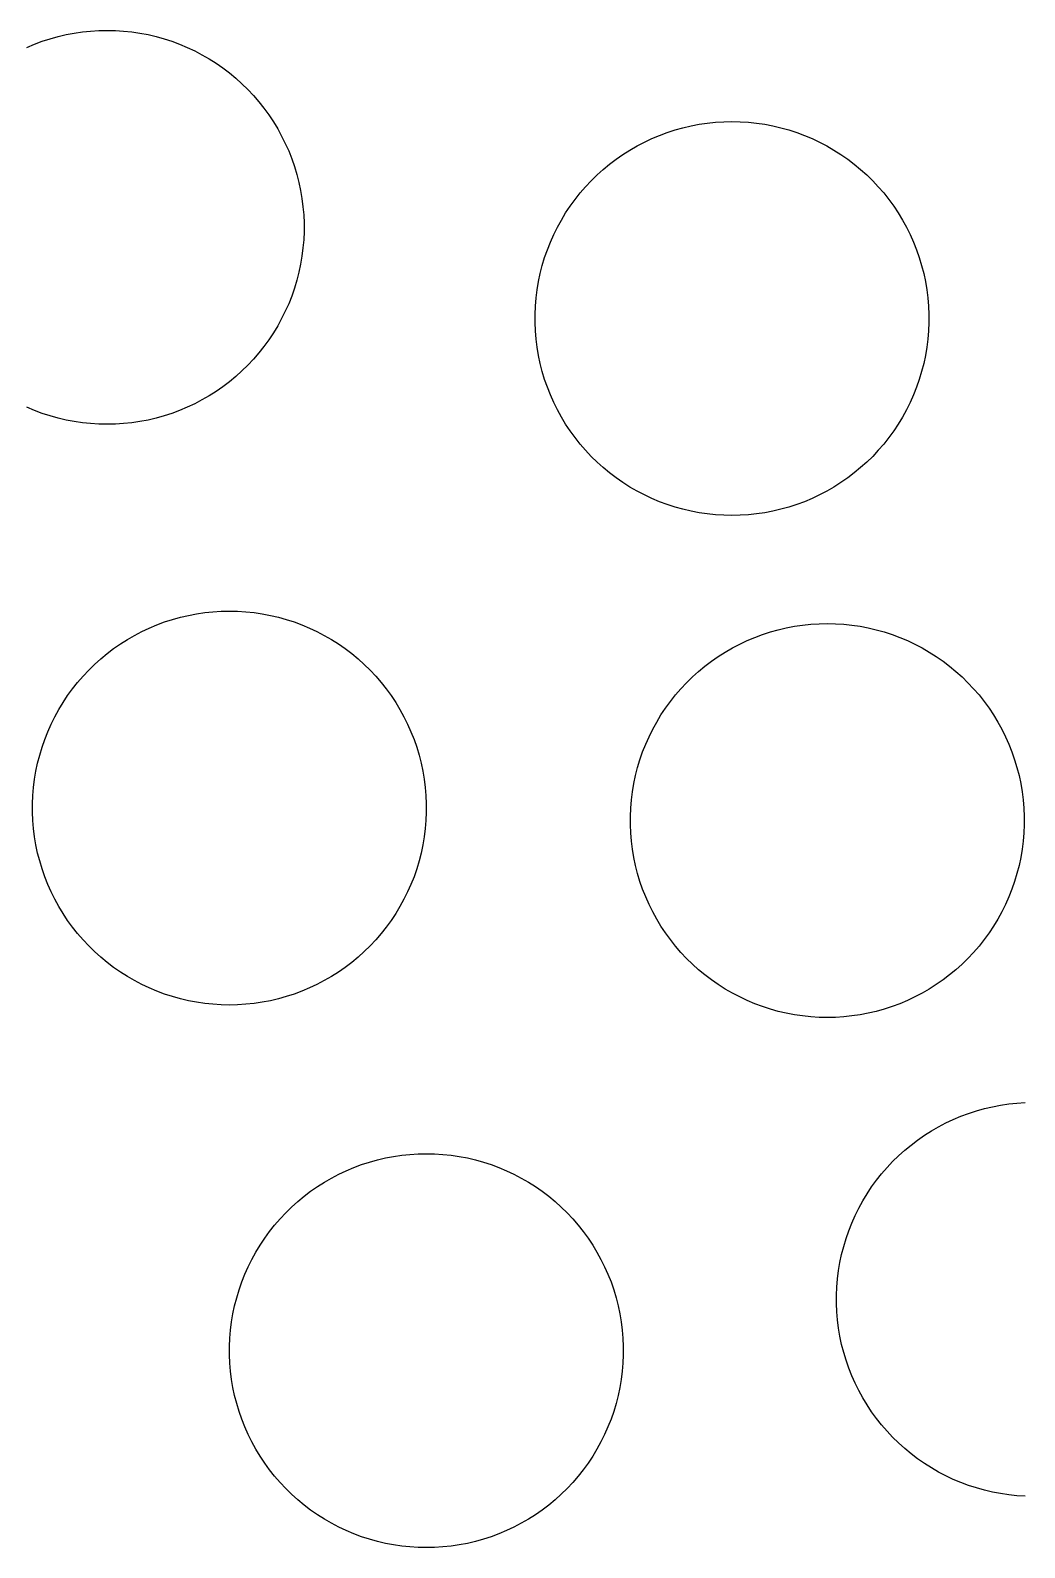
# Model space of a CAD drawing. Header units: metres. Extents: x -102 to 102, y -50 to 50.
# Drawn here: x 47.7 to 55.78, y -18.16 to -5.84 of the extents above; entities that cross this region are included whole.
import ezdxf

# ---------------------------------------------------------------- set-up
doc = ezdxf.new("R2010")
doc.units = ezdxf.units.M

msp = doc.modelspace()

# ---------------------------------------------------------------- linework, layer by layer
for p, q in [((47.7963, -5.92982), (47.8601, -5.90912)), ((47.8601, -5.90912), (47.9246, -5.8911)), ((47.9246, -5.8911), (47.9899, -5.87579)), ((47.9899, -5.87579), (48.0557, -5.86324)), ((48.0557, -5.86324), (48.122, -5.85344)), ((48.122, -5.85344), (48.1886, -5.84644)), ((48.1886, -5.84644), (48.2555, -5.84224)), ((48.2555, -5.84224), (48.3225, -5.84084)), ((48.3225, -5.84084), (48.3895, -5.84224)), ((48.3895, -5.84224), (48.4564, -5.84644)), ((48.4564, -5.84644), (48.5231, -5.85344)), ((48.5231, -5.85344), (48.5893, -5.86324)), ((48.5893, -5.86324), (48.6552, -5.87579)), ((48.6552, -5.87579), (48.7204, -5.8911)), ((48.7204, -5.8911), (48.785, -5.90912)), ((48.785, -5.90912), (48.8487, -5.92982)), ((47.6717, -5.97916), (47.7335, -5.95319)), ((47.7335, -5.95319), (47.7963, -5.92982)), ((48.8487, -5.92982), (48.9115, -5.95319)), ((48.9115, -5.95319), (48.9733, -5.97916)), ((48.9733, -5.97916), (49.0339, -6.00769)), ((49.0339, -6.00769), (49.0933, -6.03874)), ((49.0933, -6.03874), (49.1514, -6.07225)), ((49.1514, -6.07225), (49.2079, -6.10815)), ((49.2079, -6.10815), (49.263, -6.14641)), ((49.263, -6.14641), (49.3164, -6.18692)), ((49.3164, -6.18692), (49.368, -6.22964)), ((49.368, -6.22964), (49.4178, -6.27448)), ((49.4178, -6.27448), (49.4657, -6.32137)), ((49.4657, -6.32137), (49.5116, -6.37022)), ((49.5116, -6.37022), (49.5553, -6.42094)), ((49.5553, -6.42094), (49.597, -6.47346)), ((49.597, -6.47346), (49.6364, -6.52769)), ((49.6364, -6.52769), (49.6734, -6.58351)), ((49.6734, -6.58351), (49.7082, -6.64082)), ((49.7082, -6.64082), (49.7404, -6.69955)), ((52.8723, -6.67033), (52.936, -6.64961)), ((52.936, -6.64961), (53.0005, -6.63159)), ((53.0005, -6.63159), (53.0658, -6.6163)), ((53.0658, -6.6163), (53.1316, -6.60374)), ((53.1316, -6.60374), (53.1979, -6.59395)), ((53.1979, -6.59395), (53.2646, -6.58694)), ((53.2646, -6.58694), (53.3315, -6.58273)), ((53.3315, -6.58273), (53.3985, -6.58133)), ((53.3985, -6.58133), (53.4655, -6.58273)), ((53.4655, -6.58273), (53.5323, -6.58694)), ((53.5323, -6.58694), (53.599, -6.59395)), ((53.599, -6.59395), (53.6653, -6.60374)), ((53.6653, -6.60374), (53.7311, -6.6163)), ((53.7311, -6.6163), (53.7964, -6.63159)), ((53.7964, -6.63159), (53.8609, -6.64961)), ((53.8609, -6.64961), (53.9246, -6.67033)), ((49.7404, -6.69955), (49.7702, -6.75958)), ((49.7702, -6.75958), (49.7975, -6.8208)), ((52.6277, -6.77924), (52.687, -6.7482)), ((52.687, -6.7482), (52.7477, -6.71967)), ((52.7477, -6.71967), (52.8094, -6.6937)), ((52.8094, -6.6937), (52.8723, -6.67033)), ((53.9246, -6.67033), (53.9875, -6.6937)), ((53.9875, -6.6937), (54.0492, -6.71967)), ((54.0492, -6.71967), (54.1099, -6.7482)), ((54.1099, -6.7482), (54.1693, -6.77924)), ((49.7975, -6.8208), (49.8222, -6.88312)), ((49.8222, -6.88312), (49.8442, -6.9464)), ((52.4046, -6.92743), (52.458, -6.8869)), ((52.458, -6.8869), (52.513, -6.84866)), ((52.513, -6.84866), (52.5696, -6.81274)), ((52.5696, -6.81274), (52.6277, -6.77924)), ((54.1693, -6.77924), (54.2273, -6.81274)), ((54.2273, -6.81274), (54.2839, -6.84866)), ((54.2839, -6.84866), (54.3389, -6.8869)), ((54.3389, -6.8869), (54.3923, -6.92743)), ((49.8442, -6.9464), (49.8636, -7.01056)), ((49.8636, -7.01056), (49.8802, -7.07547)), ((52.2553, -7.06187), (52.3032, -7.01498)), ((52.3032, -7.01498), (52.353, -6.97014)), ((52.353, -6.97014), (52.4046, -6.92743)), ((54.3923, -6.92743), (54.4439, -6.97014)), ((54.4439, -6.97014), (54.4937, -7.01498)), ((54.4937, -7.01498), (54.5416, -7.06187)), ((49.8802, -7.07547), (49.8942, -7.14102)), ((49.8942, -7.14102), (49.9053, -7.20709)), ((52.1656, -7.16145), (52.2094, -7.11072)), ((52.2094, -7.11072), (52.2553, -7.06187)), ((54.5416, -7.06187), (54.5875, -7.11072)), ((54.5875, -7.11072), (54.6313, -7.16145)), ((49.9053, -7.20709), (49.9138, -7.27359)), ((52.0475, -7.32401), (52.0846, -7.26819)), ((52.0846, -7.26819), (52.124, -7.21397)), ((52.124, -7.21397), (52.1656, -7.16145)), ((54.6313, -7.16145), (54.6729, -7.21397)), ((54.6729, -7.21397), (54.7123, -7.26819)), ((54.7123, -7.26819), (54.7494, -7.32401)), ((49.9138, -7.27359), (49.9194, -7.34036)), ((49.9194, -7.34036), (49.9222, -7.40732)), ((51.9805, -7.44006), (52.0128, -7.38133)), ((52.0128, -7.38133), (52.0475, -7.32401)), ((54.7494, -7.32401), (54.7841, -7.38133)), ((54.7841, -7.38133), (54.8164, -7.44006)), ((49.9222, -7.47433), (49.9194, -7.54129)), ((49.9222, -7.40732), (49.9222, -7.47433)), ((51.9235, -7.56131), (51.9507, -7.50009)), ((51.9507, -7.50009), (51.9805, -7.44006)), ((54.8164, -7.44006), (54.8462, -7.50009)), ((54.8462, -7.50009), (54.8734, -7.56131)), ((49.9138, -7.60808), (49.9053, -7.67456)), ((49.9194, -7.54129), (49.9138, -7.60808)), ((51.8768, -7.6869), (51.8988, -7.62361)), ((51.8988, -7.62361), (51.9235, -7.56131)), ((54.8734, -7.56131), (54.8981, -7.62361)), ((54.8981, -7.62361), (54.9202, -7.6869)), ((49.8942, -7.74065), (49.8802, -7.8062)), ((49.9053, -7.67456), (49.8942, -7.74065)), ((51.8407, -7.81596), (51.8574, -7.75105)), ((51.8574, -7.75105), (51.8768, -7.6869)), ((54.9202, -7.6869), (54.9395, -7.75105)), ((54.9395, -7.75105), (54.9562, -7.81596)), ((49.8636, -7.87111), (49.8442, -7.93526)), ((49.8802, -7.8062), (49.8636, -7.87111)), ((51.8156, -7.9476), (51.8268, -7.88152)), ((51.8268, -7.88152), (51.8407, -7.81596)), ((54.9562, -7.81596), (54.9701, -7.88152)), ((54.9701, -7.88152), (54.9813, -7.9476)), ((49.8222, -7.99855), (49.7975, -8.06085)), ((49.8442, -7.93526), (49.8222, -7.99855)), ((51.8072, -8.01408), (51.8156, -7.9476)), ((54.9813, -7.9476), (54.9897, -8.01408)), ((49.7702, -8.12207), (49.7404, -8.1821)), ((49.7975, -8.06085), (49.7702, -8.12207)), ((51.7988, -8.14783), (51.8016, -8.08087)), ((51.8016, -8.08087), (51.8072, -8.01408)), ((54.9897, -8.01408), (54.9953, -8.08087)), ((54.9953, -8.08087), (54.9981, -8.14783)), ((49.7082, -8.24083), (49.6734, -8.29816)), ((49.7404, -8.1821), (49.7082, -8.24083)), ((51.7988, -8.21484), (51.7988, -8.14783)), ((51.8016, -8.2818), (51.7988, -8.21484)), ((54.9981, -8.21484), (54.9953, -8.2818)), ((54.9981, -8.14783), (54.9981, -8.21484)), ((49.6364, -8.35397), (49.597, -8.40819)), ((49.6734, -8.29816), (49.6364, -8.35397)), ((51.8072, -8.34857), (51.8016, -8.2818)), ((51.8156, -8.41507), (51.8072, -8.34857)), ((54.9897, -8.34857), (54.9813, -8.41507)), ((54.9953, -8.2818), (54.9897, -8.34857)), ((49.5553, -8.46071), (49.5116, -8.51144)), ((49.597, -8.40819), (49.5553, -8.46071)), ((51.8268, -8.48114), (51.8156, -8.41507)), ((51.8407, -8.54669), (51.8268, -8.48114)), ((54.9701, -8.48114), (54.9562, -8.54669)), ((54.9813, -8.41507), (54.9701, -8.48114)), ((49.4178, -8.60718), (49.368, -8.65202)), ((49.4657, -8.56029), (49.4178, -8.60718)), ((49.5116, -8.51144), (49.4657, -8.56029)), ((51.8574, -8.6116), (51.8407, -8.54669)), ((51.8768, -8.67575), (51.8574, -8.6116)), ((54.9395, -8.6116), (54.9202, -8.67575)), ((54.9562, -8.54669), (54.9395, -8.6116)), ((49.263, -8.73526), (49.2079, -8.7735)), ((49.3164, -8.69473), (49.263, -8.73526)), ((49.368, -8.65202), (49.3164, -8.69473)), ((51.8988, -8.73904), (51.8768, -8.67575)), ((51.9235, -8.80136), (51.8988, -8.73904)), ((54.8981, -8.73904), (54.8734, -8.80136)), ((54.9202, -8.67575), (54.8981, -8.73904)), ((49.0933, -8.84293), (49.0339, -8.87396)), ((49.1514, -8.80942), (49.0933, -8.84293)), ((49.2079, -8.7735), (49.1514, -8.80942)), ((51.9507, -8.86258), (51.9235, -8.80136)), ((51.9805, -8.92261), (51.9507, -8.86258)), ((54.8462, -8.86258), (54.8164, -8.92261)), ((54.8734, -8.80136), (54.8462, -8.86258)), ((47.7335, -8.92847), (47.6717, -8.9025)), ((47.7963, -8.95183), (47.7335, -8.92847)), ((47.8601, -8.97253), (47.7963, -8.95183)), ((47.9246, -8.99057), (47.8601, -8.97253)), ((47.9899, -9.00586), (47.9246, -8.99057)), ((48.7204, -8.99057), (48.6552, -9.00586)), ((48.785, -8.97253), (48.7204, -8.99057)), ((48.8487, -8.95183), (48.785, -8.97253)), ((48.9115, -8.92847), (48.8487, -8.95183)), ((48.9733, -8.9025), (48.9115, -8.92847)), ((49.0339, -8.87396), (48.9733, -8.9025)), ((52.0128, -8.98134), (51.9805, -8.92261)), ((52.0475, -9.03865), (52.0128, -8.98134)), ((54.7841, -8.98134), (54.7494, -9.03865)), ((54.8164, -8.92261), (54.7841, -8.98134)), ((48.0557, -9.01842), (47.9899, -9.00586)), ((48.122, -9.02821), (48.0557, -9.01842)), ((48.1886, -9.03522), (48.122, -9.02821)), ((48.2555, -9.03943), (48.1886, -9.03522)), ((48.3225, -9.04083), (48.2555, -9.03943)), ((48.3895, -9.03943), (48.3225, -9.04083)), ((48.4564, -9.03522), (48.3895, -9.03943)), ((48.5231, -9.02821), (48.4564, -9.03522)), ((48.5893, -9.01842), (48.5231, -9.02821)), ((48.6552, -9.00586), (48.5893, -9.01842)), ((52.0846, -9.09447), (52.0475, -9.03865)), ((52.124, -9.1487), (52.0846, -9.09447)), ((54.7123, -9.09447), (54.6729, -9.1487)), ((54.7494, -9.03865), (54.7123, -9.09447)), ((52.1656, -9.2012), (52.124, -9.1487)), ((52.2094, -9.25194), (52.1656, -9.2012)), ((54.6313, -9.2012), (54.5875, -9.25194)), ((54.6729, -9.1487), (54.6313, -9.2012)), ((52.2553, -9.3008), (52.2094, -9.25194)), ((52.3032, -9.34769), (52.2553, -9.3008)), ((52.353, -9.39252), (52.3032, -9.34769)), ((54.4937, -9.34769), (54.4439, -9.39252)), ((54.5416, -9.3008), (54.4937, -9.34769)), ((54.5875, -9.25194), (54.5416, -9.3008)), ((52.4046, -9.43524), (52.353, -9.39252)), ((52.458, -9.47575), (52.4046, -9.43524)), ((52.513, -9.51401), (52.458, -9.47575)), ((54.3389, -9.47575), (54.2839, -9.51401)), ((54.3923, -9.43524), (54.3389, -9.47575)), ((54.4439, -9.39252), (54.3923, -9.43524)), ((52.5696, -9.54991), (52.513, -9.51401)), ((52.6277, -9.58342), (52.5696, -9.54991)), ((52.687, -9.61447), (52.6277, -9.58342)), ((54.1693, -9.58342), (54.1099, -9.61447)), ((54.2273, -9.54991), (54.1693, -9.58342)), ((54.2839, -9.51401), (54.2273, -9.54991)), ((52.7477, -9.64301), (52.687, -9.61447)), ((52.8094, -9.66898), (52.7477, -9.64301)), ((52.8723, -9.69234), (52.8094, -9.66898)), ((52.936, -9.71304), (52.8723, -9.69234)), ((53.0005, -9.73106), (52.936, -9.71304)), ((53.0658, -9.74637), (53.0005, -9.73106)), ((53.7964, -9.73106), (53.7311, -9.74637)), ((53.8609, -9.71304), (53.7964, -9.73106)), ((53.9246, -9.69234), (53.8609, -9.71304)), ((53.9875, -9.66898), (53.9246, -9.69234)), ((54.0492, -9.64301), (53.9875, -9.66898)), ((54.1099, -9.61447), (54.0492, -9.64301)), ((53.1316, -9.75893), (53.0658, -9.74637)), ((53.1979, -9.76871), (53.1316, -9.75893)), ((53.2646, -9.77573), (53.1979, -9.76871)), ((53.3315, -9.77992), (53.2646, -9.77573)), ((53.3985, -9.78133), (53.3315, -9.77992)), ((53.4655, -9.77992), (53.3985, -9.78133)), ((53.5323, -9.77573), (53.4655, -9.77992)), ((53.599, -9.76871), (53.5323, -9.77573)), ((53.6653, -9.75893), (53.599, -9.76871)), ((53.7311, -9.74637), (53.6653, -9.75893)), ((48.918, -10.6075), (48.9833, -10.5922)), ((48.9833, -10.5922), (49.0491, -10.5796)), ((49.0491, -10.5796), (49.1154, -10.5698)), ((49.1154, -10.5698), (49.1821, -10.5628)), ((49.1821, -10.5628), (49.2489, -10.5586)), ((49.2489, -10.5586), (49.3159, -10.5572)), ((49.3159, -10.5572), (49.3829, -10.5586)), ((49.3829, -10.5586), (49.4498, -10.5628)), ((49.4498, -10.5628), (49.5165, -10.5698)), ((49.5165, -10.5698), (49.5828, -10.5796)), ((49.5828, -10.5796), (49.6486, -10.5922)), ((49.6486, -10.5922), (49.7139, -10.6075)), ((48.6045, -10.7241), (48.6652, -10.6956)), ((48.6652, -10.6956), (48.7269, -10.6696)), ((48.7269, -10.6696), (48.7897, -10.6462)), ((48.7897, -10.6462), (48.8535, -10.6255)), ((48.8535, -10.6255), (48.918, -10.6075)), ((49.7139, -10.6075), (49.7784, -10.6255)), ((49.7784, -10.6255), (49.8421, -10.6462)), ((49.8421, -10.6462), (49.9049, -10.6696)), ((49.9049, -10.6696), (49.9667, -10.6956)), ((49.9667, -10.6956), (50.0274, -10.7241)), ((53.7102, -10.7272), (53.7747, -10.7092)), ((53.7747, -10.7092), (53.84, -10.6939)), ((53.84, -10.6939), (53.9058, -10.6814)), ((53.9058, -10.6814), (53.9721, -10.6716)), ((53.9721, -10.6716), (54.0387, -10.6646)), ((54.0387, -10.6646), (54.1056, -10.6604)), ((54.1056, -10.6604), (54.1726, -10.659)), ((54.1726, -10.659), (54.2396, -10.6604)), ((54.2396, -10.6604), (54.3065, -10.6646)), ((54.3065, -10.6646), (54.3731, -10.6716)), ((54.3731, -10.6716), (54.4394, -10.6814)), ((54.4394, -10.6814), (54.5053, -10.6939)), ((54.5053, -10.6939), (54.5705, -10.7092)), ((54.5705, -10.7092), (54.6351, -10.7272)), ((48.3755, -10.8628), (48.4305, -10.8246)), ((48.4305, -10.8246), (48.4871, -10.7886)), ((48.4871, -10.7886), (48.5451, -10.7551)), ((48.5451, -10.7551), (48.6045, -10.7241)), ((50.0274, -10.7241), (50.0867, -10.7551)), ((50.0867, -10.7551), (50.1448, -10.7886)), ((50.1448, -10.7886), (50.2014, -10.8246)), ((50.2014, -10.8246), (50.2564, -10.8628)), ((53.4018, -10.8569), (53.4612, -10.8258)), ((53.4612, -10.8258), (53.5218, -10.7973)), ((53.5218, -10.7973), (53.5836, -10.7713)), ((53.5836, -10.7713), (53.6464, -10.748)), ((53.6464, -10.748), (53.7102, -10.7272)), ((54.6351, -10.7272), (54.6988, -10.748)), ((54.6988, -10.748), (54.7616, -10.7713)), ((54.7616, -10.7713), (54.8234, -10.7973)), ((54.8234, -10.7973), (54.884, -10.8258)), ((54.884, -10.8258), (54.9434, -10.8569)), ((48.2207, -10.9909), (48.2705, -10.946)), ((48.2705, -10.946), (48.3221, -10.9033)), ((48.3221, -10.9033), (48.3755, -10.8628)), ((50.2564, -10.8628), (50.3098, -10.9033)), ((50.3098, -10.9033), (50.3614, -10.946)), ((50.3614, -10.946), (50.4112, -10.9909)), ((53.1788, -11.0051), (53.2321, -10.9645)), ((53.2321, -10.9645), (53.2872, -10.9263)), ((53.2872, -10.9263), (53.3438, -10.8904)), ((53.3438, -10.8904), (53.4018, -10.8569)), ((54.9434, -10.8569), (55.0014, -10.8904)), ((55.0014, -10.8904), (55.058, -10.9263)), ((55.058, -10.9263), (55.1131, -10.9645)), ((55.1131, -10.9645), (55.1664, -11.0051)), ((48.0831, -11.1373), (48.1269, -11.0866)), ((48.1269, -11.0866), (48.1728, -11.0378)), ((48.1728, -11.0378), (48.2207, -10.9909)), ((50.4112, -10.9909), (50.4591, -11.0378)), ((50.4591, -11.0378), (50.505, -11.0866)), ((50.505, -11.0866), (50.5488, -11.1373)), ((53.0773, -11.0926), (53.1271, -11.0478)), ((53.1271, -11.0478), (53.1788, -11.0051)), ((55.1664, -11.0051), (55.2181, -11.0478)), ((55.2181, -11.0478), (55.2679, -11.0926)), ((48.0021, -11.2441), (48.0415, -11.1899)), ((48.0415, -11.1899), (48.0831, -11.1373)), ((50.5488, -11.1373), (50.5904, -11.1899)), ((50.5904, -11.1899), (50.6298, -11.2441)), ((52.9398, -11.2391), (52.9836, -11.1884)), ((52.9836, -11.1884), (53.0294, -11.1395)), ((53.0294, -11.1395), (53.0773, -11.0926)), ((55.2679, -11.0926), (55.3158, -11.1395)), ((55.3158, -11.1395), (55.3616, -11.1884)), ((55.3616, -11.1884), (55.4054, -11.2391)), ((47.9303, -11.3572), (47.965, -11.2999)), ((47.965, -11.2999), (48.0021, -11.2441)), ((50.6298, -11.2441), (50.6669, -11.2999)), ((50.6669, -11.2999), (50.7016, -11.3572)), ((52.8588, -11.3458), (52.8982, -11.2916)), ((52.8982, -11.2916), (52.9398, -11.2391)), ((55.4054, -11.2391), (55.4471, -11.2916)), ((55.4471, -11.2916), (55.4865, -11.3458)), ((47.8682, -11.476), (47.898, -11.416)), ((47.898, -11.416), (47.9303, -11.3572)), ((50.7016, -11.3572), (50.7339, -11.416)), ((50.7339, -11.416), (50.7637, -11.476)), ((52.7547, -11.5177), (52.787, -11.459)), ((52.787, -11.459), (52.8217, -11.4016)), ((52.8217, -11.4016), (52.8588, -11.3458)), ((55.4865, -11.3458), (55.5235, -11.4016)), ((55.5235, -11.4016), (55.5583, -11.459)), ((55.5583, -11.459), (55.5905, -11.5177)), ((47.8163, -11.5995), (47.841, -11.5372)), ((47.841, -11.5372), (47.8682, -11.476)), ((50.7637, -11.476), (50.7909, -11.5372)), ((50.7909, -11.5372), (50.8156, -11.5995)), ((52.6976, -11.6389), (52.7249, -11.5777)), ((52.7249, -11.5777), (52.7547, -11.5177)), ((55.5905, -11.5177), (55.6203, -11.5777)), ((55.6203, -11.5777), (55.6476, -11.6389)), ((47.7749, -11.727), (47.7943, -11.6628)), ((47.7943, -11.6628), (47.8163, -11.5995)), ((50.8156, -11.5995), (50.8376, -11.6628)), ((50.8376, -11.6628), (50.857, -11.727)), ((52.6509, -11.7645), (52.673, -11.7012)), ((52.673, -11.7012), (52.6976, -11.6389)), ((55.6476, -11.6389), (55.6723, -11.7012)), ((55.6723, -11.7012), (55.6943, -11.7645)), ((47.7443, -11.8574), (47.7582, -11.7919)), ((47.7582, -11.7919), (47.7749, -11.727)), ((50.857, -11.727), (50.8737, -11.7919)), ((50.8737, -11.7919), (50.8876, -11.8574)), ((52.6149, -11.8936), (52.6315, -11.8287)), ((52.6315, -11.8287), (52.6509, -11.7645)), ((55.6943, -11.7645), (55.7137, -11.8287)), ((55.7137, -11.8287), (55.7303, -11.8936)), ((47.7247, -11.99), (47.7331, -11.9235)), ((47.7331, -11.9235), (47.7443, -11.8574)), ((50.8876, -11.8574), (50.8988, -11.9235)), ((50.8988, -11.9235), (50.9072, -11.99)), ((52.601, -11.9592), (52.6149, -11.8936)), ((55.7303, -11.8936), (55.7443, -11.9592)), ((47.7163, -12.1237), (47.7191, -12.0568)), ((47.7191, -12.0568), (47.7247, -11.99)), ((50.9072, -11.99), (50.9128, -12.0568)), ((50.9128, -12.0568), (50.9156, -12.1237)), ((52.5814, -12.0917), (52.5898, -12.0252)), ((52.5898, -12.0252), (52.601, -11.9592)), ((55.7443, -11.9592), (55.7554, -12.0252)), ((55.7554, -12.0252), (55.7638, -12.0917)), ((47.7163, -12.1907), (47.7163, -12.1237)), ((47.7191, -12.2577), (47.7163, -12.1907)), ((50.9156, -12.1907), (50.9128, -12.2577)), ((50.9156, -12.1237), (50.9156, -12.1907)), ((52.573, -12.2254), (52.5758, -12.1585)), ((52.5758, -12.1585), (52.5814, -12.0917)), ((55.7638, -12.0917), (55.7695, -12.1585)), ((55.7695, -12.1585), (55.7723, -12.2254)), ((47.7247, -12.3245), (47.7191, -12.2577)), ((50.9128, -12.2577), (50.9072, -12.3245)), ((52.573, -12.2925), (52.573, -12.2254)), ((52.5758, -12.3594), (52.573, -12.2925)), ((55.7723, -12.2925), (55.7695, -12.3594)), ((55.7723, -12.2254), (55.7723, -12.2925)), ((47.7331, -12.391), (47.7247, -12.3245)), ((47.7443, -12.457), (47.7331, -12.391)), ((50.8988, -12.391), (50.8876, -12.457)), ((50.9072, -12.3245), (50.8988, -12.391)), ((52.5814, -12.4262), (52.5758, -12.3594)), ((52.5898, -12.4927), (52.5814, -12.4262)), ((55.7638, -12.4262), (55.7554, -12.4927)), ((55.7695, -12.3594), (55.7638, -12.4262)), ((47.7582, -12.5226), (47.7443, -12.457)), ((47.7749, -12.5875), (47.7582, -12.5226)), ((50.8737, -12.5226), (50.857, -12.5875)), ((50.8876, -12.457), (50.8737, -12.5226)), ((52.601, -12.5588), (52.5898, -12.4927)), ((52.6149, -12.6243), (52.601, -12.5588)), ((55.7443, -12.5588), (55.7303, -12.6243)), ((55.7554, -12.4927), (55.7443, -12.5588)), ((47.7943, -12.6517), (47.7749, -12.5875)), ((47.8163, -12.7149), (47.7943, -12.6517)), ((50.8376, -12.6517), (50.8156, -12.7149)), ((50.857, -12.5875), (50.8376, -12.6517)), ((52.6315, -12.6892), (52.6149, -12.6243)), ((52.6509, -12.7534), (52.6315, -12.6892)), ((55.7137, -12.6892), (55.6943, -12.7534)), ((55.7303, -12.6243), (55.7137, -12.6892)), ((47.841, -12.7773), (47.8163, -12.7149)), ((47.8682, -12.8385), (47.841, -12.7773)), ((50.7909, -12.7773), (50.7637, -12.8385)), ((50.8156, -12.7149), (50.7909, -12.7773)), ((52.673, -12.8167), (52.6509, -12.7534)), ((52.6976, -12.879), (52.673, -12.8167)), ((55.6723, -12.8167), (55.6476, -12.879)), ((55.6943, -12.7534), (55.6723, -12.8167)), ((47.898, -12.8985), (47.8682, -12.8385)), ((47.9303, -12.9572), (47.898, -12.8985)), ((50.7339, -12.8985), (50.7016, -12.9572)), ((50.7637, -12.8385), (50.7339, -12.8985)), ((52.7249, -12.9402), (52.6976, -12.879)), ((55.6476, -12.879), (55.6203, -12.9402)), ((47.965, -13.0145), (47.9303, -12.9572)), ((48.0021, -13.0704), (47.965, -13.0145)), ((50.6669, -13.0145), (50.6298, -13.0704)), ((50.7016, -12.9572), (50.6669, -13.0145)), ((52.7547, -13.0002), (52.7249, -12.9402)), ((52.787, -13.059), (52.7547, -13.0002)), ((52.8217, -13.1163), (52.787, -13.059)), ((55.5583, -13.059), (55.5235, -13.1163)), ((55.5905, -13.0002), (55.5583, -13.059)), ((55.6203, -12.9402), (55.5905, -13.0002)), ((48.0415, -13.1246), (48.0021, -13.0704)), ((48.0831, -13.1771), (48.0415, -13.1246)), ((48.1269, -13.2278), (48.0831, -13.1771)), ((50.5488, -13.1771), (50.505, -13.2278)), ((50.5904, -13.1246), (50.5488, -13.1771)), ((50.6298, -13.0704), (50.5904, -13.1246)), ((52.8588, -13.1721), (52.8217, -13.1163)), ((52.8982, -13.2263), (52.8588, -13.1721)), ((55.4865, -13.1721), (55.4471, -13.2263)), ((55.5235, -13.1163), (55.4865, -13.1721)), ((48.1728, -13.2767), (48.1269, -13.2278)), ((48.2207, -13.3236), (48.1728, -13.2767)), ((50.4591, -13.2767), (50.4112, -13.3236)), ((50.505, -13.2278), (50.4591, -13.2767)), ((52.9398, -13.2788), (52.8982, -13.2263)), ((52.9836, -13.3296), (52.9398, -13.2788)), ((55.4054, -13.2788), (55.3616, -13.3296)), ((55.4471, -13.2263), (55.4054, -13.2788)), ((48.2705, -13.3684), (48.2207, -13.3236)), ((48.3221, -13.4111), (48.2705, -13.3684)), ((48.3755, -13.4516), (48.3221, -13.4111)), ((50.3098, -13.4111), (50.2564, -13.4516)), ((50.3614, -13.3684), (50.3098, -13.4111)), ((50.4112, -13.3236), (50.3614, -13.3684)), ((53.0294, -13.3784), (52.9836, -13.3296)), ((53.0773, -13.4253), (53.0294, -13.3784)), ((53.1271, -13.4702), (53.0773, -13.4253)), ((55.2679, -13.4253), (55.2181, -13.4702)), ((55.3158, -13.3784), (55.2679, -13.4253)), ((55.3616, -13.3296), (55.3158, -13.3784)), ((48.4305, -13.4899), (48.3755, -13.4516)), ((48.4871, -13.5258), (48.4305, -13.4899)), ((48.5451, -13.5593), (48.4871, -13.5258)), ((50.1448, -13.5258), (50.0867, -13.5593)), ((50.2014, -13.4899), (50.1448, -13.5258)), ((50.2564, -13.4516), (50.2014, -13.4899)), ((53.1788, -13.5129), (53.1271, -13.4702)), ((53.2321, -13.5534), (53.1788, -13.5129)), ((53.2872, -13.5916), (53.2321, -13.5534)), ((55.1131, -13.5534), (55.058, -13.5916)), ((55.1664, -13.5129), (55.1131, -13.5534)), ((55.2181, -13.4702), (55.1664, -13.5129)), ((48.6045, -13.5904), (48.5451, -13.5593)), ((48.6652, -13.6189), (48.6045, -13.5904)), ((48.7269, -13.6449), (48.6652, -13.6189)), ((48.7897, -13.6682), (48.7269, -13.6449)), ((48.8535, -13.6889), (48.7897, -13.6682)), ((49.8421, -13.6682), (49.7784, -13.6889)), ((49.9049, -13.6449), (49.8421, -13.6682)), ((49.9667, -13.6189), (49.9049, -13.6449)), ((50.0274, -13.5904), (49.9667, -13.6189)), ((50.0867, -13.5593), (50.0274, -13.5904)), ((53.3438, -13.6275), (53.2872, -13.5916)), ((53.4018, -13.661), (53.3438, -13.6275)), ((53.4612, -13.6921), (53.4018, -13.661)), ((54.9434, -13.661), (54.884, -13.6921)), ((55.0014, -13.6275), (54.9434, -13.661)), ((55.058, -13.5916), (55.0014, -13.6275)), ((48.918, -13.707), (48.8535, -13.6889)), ((48.9833, -13.7223), (48.918, -13.707)), ((49.0491, -13.7348), (48.9833, -13.7223)), ((49.1154, -13.7446), (49.0491, -13.7348)), ((49.1821, -13.7516), (49.1154, -13.7446)), ((49.2489, -13.7558), (49.1821, -13.7516)), ((49.3159, -13.7572), (49.2489, -13.7558)), ((49.3829, -13.7558), (49.3159, -13.7572)), ((49.4498, -13.7516), (49.3829, -13.7558)), ((49.5165, -13.7446), (49.4498, -13.7516)), ((49.5828, -13.7348), (49.5165, -13.7446)), ((49.6486, -13.7223), (49.5828, -13.7348)), ((49.7139, -13.707), (49.6486, -13.7223)), ((49.7784, -13.6889), (49.7139, -13.707)), ((53.5218, -13.7206), (53.4612, -13.6921)), ((53.5836, -13.7466), (53.5218, -13.7206)), ((53.6464, -13.77), (53.5836, -13.7466)), ((53.7102, -13.7907), (53.6464, -13.77)), ((53.7747, -13.8087), (53.7102, -13.7907)), ((54.6351, -13.7907), (54.5705, -13.8087)), ((54.6988, -13.77), (54.6351, -13.7907)), ((54.7616, -13.7466), (54.6988, -13.77)), ((54.8234, -13.7206), (54.7616, -13.7466)), ((54.884, -13.6921), (54.8234, -13.7206)), ((53.84, -13.824), (53.7747, -13.8087)), ((53.9058, -13.8365), (53.84, -13.824)), ((53.9721, -13.8463), (53.9058, -13.8365)), ((54.0387, -13.8533), (53.9721, -13.8463)), ((54.1056, -13.8576), (54.0387, -13.8533)), ((54.1726, -13.859), (54.1056, -13.8576)), ((54.2396, -13.8576), (54.1726, -13.859)), ((54.3065, -13.8533), (54.2396, -13.8576)), ((54.3731, -13.8463), (54.3065, -13.8533)), ((54.4394, -13.8365), (54.3731, -13.8463)), ((54.5053, -13.824), (54.4394, -13.8365)), ((54.5705, -13.8087), (54.5053, -13.824)), ((55.1962, -14.6864), (55.258, -14.6604)), ((55.258, -14.6604), (55.3208, -14.6371)), ((55.3208, -14.6371), (55.3846, -14.6164)), ((55.3846, -14.6164), (55.4491, -14.5983)), ((55.4491, -14.5983), (55.5143, -14.583)), ((55.5143, -14.583), (55.5802, -14.5705)), ((55.5802, -14.5705), (55.6465, -14.5607)), ((55.6465, -14.5607), (55.7131, -14.5537)), ((55.7131, -14.5537), (55.78, -14.5495)), ((54.9616, -14.8154), (55.0182, -14.7795)), ((55.0182, -14.7795), (55.0762, -14.746)), ((55.0762, -14.746), (55.1356, -14.7149)), ((55.1356, -14.7149), (55.1962, -14.6864)), ((54.8015, -14.9369), (54.8532, -14.8942)), ((54.8532, -14.8942), (54.9066, -14.8536)), ((54.9066, -14.8536), (54.9616, -14.8154)), ((50.3902, -15.0536), (50.4539, -15.0329)), ((50.4539, -15.0329), (50.5185, -15.0148)), ((50.5185, -15.0148), (50.5837, -14.9995)), ((50.5837, -14.9995), (50.6496, -14.987)), ((50.6496, -14.987), (50.7159, -14.9772)), ((50.7159, -14.9772), (50.7825, -14.9702)), ((50.7825, -14.9702), (50.8494, -14.966)), ((50.8494, -14.966), (50.9164, -14.9646)), ((50.9164, -14.9646), (50.9834, -14.966)), ((50.9834, -14.966), (51.0503, -14.9702)), ((51.0503, -14.9702), (51.1169, -14.9772)), ((51.1169, -14.9772), (51.1832, -14.987)), ((51.1832, -14.987), (51.249, -14.9995)), ((51.249, -14.9995), (51.3143, -15.0148)), ((51.3143, -15.0148), (51.3788, -15.0329)), ((51.3788, -15.0329), (51.4426, -15.0536)), ((54.658, -15.0775), (54.7039, -15.0286)), ((54.7039, -15.0286), (54.7517, -14.9817)), ((54.7517, -14.9817), (54.8015, -14.9369)), ((50.1456, -15.1625), (50.205, -15.1315)), ((50.205, -15.1315), (50.2656, -15.1029)), ((50.2656, -15.1029), (50.3274, -15.077)), ((50.3274, -15.077), (50.3902, -15.0536)), ((51.4426, -15.0536), (51.5054, -15.077)), ((51.5054, -15.077), (51.5672, -15.1029)), ((51.5672, -15.1029), (51.6278, -15.1315)), ((51.6278, -15.1315), (51.6872, -15.1625)), ((54.5726, -15.1807), (54.6142, -15.1282)), ((54.6142, -15.1282), (54.658, -15.0775)), ((49.9225, -15.3107), (49.9759, -15.2702)), ((49.9759, -15.2702), (50.031, -15.2319)), ((50.031, -15.2319), (50.0875, -15.196)), ((50.0875, -15.196), (50.1456, -15.1625)), ((51.6872, -15.1625), (51.7452, -15.196)), ((51.7452, -15.196), (51.8018, -15.2319)), ((51.8018, -15.2319), (51.8568, -15.2702)), ((51.8568, -15.2702), (51.9102, -15.3107)), ((54.4961, -15.2908), (54.5332, -15.2349)), ((54.5332, -15.2349), (54.5726, -15.1807)), ((49.7732, -15.4451), (49.8211, -15.3982)), ((49.8211, -15.3982), (49.8709, -15.3534)), ((49.8709, -15.3534), (49.9225, -15.3107)), ((51.9102, -15.3107), (51.9619, -15.3534)), ((51.9619, -15.3534), (52.0116, -15.3982)), ((52.0116, -15.3982), (52.0595, -15.4451)), ((54.4291, -15.4068), (54.4614, -15.3481)), ((54.4614, -15.3481), (54.4961, -15.2908)), ((49.6836, -15.5447), (49.7274, -15.494)), ((49.7274, -15.494), (49.7732, -15.4451)), ((52.0595, -15.4451), (52.1054, -15.494)), ((52.1054, -15.494), (52.1492, -15.5447)), ((54.372, -15.528), (54.3993, -15.4668)), ((54.3993, -15.4668), (54.4291, -15.4068)), ((49.6025, -15.6514), (49.6419, -15.5972)), ((49.6419, -15.5972), (49.6836, -15.5447)), ((52.1492, -15.5447), (52.1908, -15.5972)), ((52.1908, -15.5972), (52.2302, -15.6514)), ((54.3253, -15.6536), (54.3474, -15.5904)), ((54.3474, -15.5904), (54.372, -15.528)), ((49.4985, -15.8233), (49.5307, -15.7646)), ((49.5307, -15.7646), (49.5655, -15.7073)), ((49.5655, -15.7073), (49.6025, -15.6514)), ((52.2302, -15.6514), (52.2673, -15.7073)), ((52.2673, -15.7073), (52.302, -15.7646)), ((52.302, -15.7646), (52.3343, -15.8233)), ((54.2893, -15.7827), (54.306, -15.7178)), ((54.306, -15.7178), (54.3253, -15.6536)), ((49.4414, -15.9446), (49.4687, -15.8833)), ((49.4687, -15.8833), (49.4985, -15.8233)), ((52.3343, -15.8233), (52.3641, -15.8833)), ((52.3641, -15.8833), (52.3913, -15.9446)), ((54.2642, -15.9143), (54.2753, -15.8483)), ((54.2753, -15.8483), (54.2893, -15.7827)), ((49.3947, -16.0702), (49.4167, -16.0069)), ((49.4167, -16.0069), (49.4414, -15.9446)), ((52.3913, -15.9446), (52.416, -16.0069)), ((52.416, -16.0069), (52.438, -16.0702)), ((54.2502, -16.0476), (54.2558, -15.9808)), ((54.2558, -15.9808), (54.2642, -15.9143)), ((49.3587, -16.1992), (49.3753, -16.1343)), ((49.3753, -16.1343), (49.3947, -16.0702)), ((52.438, -16.0702), (52.4574, -16.1343)), ((52.4574, -16.1343), (52.4741, -16.1992)), ((54.2474, -16.1146), (54.2502, -16.0476)), ((54.2474, -16.1816), (54.2474, -16.1146)), ((49.3335, -16.3309), (49.3447, -16.2648)), ((49.3447, -16.2648), (49.3587, -16.1992)), ((52.4741, -16.1992), (52.488, -16.2648)), ((52.488, -16.2648), (52.4992, -16.3309)), ((54.2502, -16.2485), (54.2474, -16.1816)), ((54.2558, -16.3153), (54.2502, -16.2485)), ((49.3251, -16.3973), (49.3335, -16.3309)), ((52.4992, -16.3309), (52.5076, -16.3973)), ((54.2642, -16.3818), (54.2558, -16.3153)), ((54.2753, -16.4479), (54.2642, -16.3818)), ((49.3167, -16.5311), (49.3195, -16.4641)), ((49.3195, -16.4641), (49.3251, -16.3973)), ((52.5076, -16.3973), (52.5132, -16.4641)), ((52.5132, -16.4641), (52.516, -16.5311)), ((54.2893, -16.5134), (54.2753, -16.4479)), ((54.306, -16.5783), (54.2893, -16.5134)), ((49.3167, -16.5981), (49.3167, -16.5311)), ((49.3195, -16.6651), (49.3167, -16.5981)), ((52.516, -16.5981), (52.5132, -16.6651)), ((52.516, -16.5311), (52.516, -16.5981)), ((54.3253, -16.6425), (54.306, -16.5783)), ((49.3251, -16.7318), (49.3195, -16.6651)), ((49.3335, -16.7983), (49.3251, -16.7318)), ((52.5076, -16.7318), (52.4992, -16.7983)), ((52.5132, -16.6651), (52.5076, -16.7318)), ((54.3474, -16.7058), (54.3253, -16.6425)), ((54.372, -16.7681), (54.3474, -16.7058)), ((49.3447, -16.8644), (49.3335, -16.7983)), ((49.3587, -16.9299), (49.3447, -16.8644)), ((52.488, -16.8644), (52.4741, -16.9299)), ((52.4992, -16.7983), (52.488, -16.8644)), ((54.3993, -16.8293), (54.372, -16.7681)), ((54.4291, -16.8893), (54.3993, -16.8293)), ((49.3753, -16.9949), (49.3587, -16.9299)), ((49.3947, -17.059), (49.3753, -16.9949)), ((52.4574, -16.9949), (52.438, -17.059)), ((52.4741, -16.9299), (52.4574, -16.9949)), ((54.4614, -16.9481), (54.4291, -16.8893)), ((54.4961, -17.0054), (54.4614, -16.9481)), ((54.5332, -17.0612), (54.4961, -17.0054)), ((49.4167, -17.1223), (49.3947, -17.059)), ((49.4414, -17.1846), (49.4167, -17.1223)), ((52.416, -17.1223), (52.3913, -17.1846)), ((52.438, -17.059), (52.416, -17.1223)), ((54.5726, -17.1154), (54.5332, -17.0612)), ((54.6142, -17.168), (54.5726, -17.1154)), ((49.4687, -17.2458), (49.4414, -17.1846)), ((49.4985, -17.3059), (49.4687, -17.2458)), ((52.3641, -17.2458), (52.3343, -17.3059)), ((52.3913, -17.1846), (52.3641, -17.2458)), ((54.658, -17.2187), (54.6142, -17.168)), ((54.7039, -17.2675), (54.658, -17.2187)), ((49.5307, -17.3646), (49.4985, -17.3059)), ((49.5655, -17.4219), (49.5307, -17.3646)), ((52.302, -17.3646), (52.2673, -17.4219)), ((52.3343, -17.3059), (52.302, -17.3646)), ((54.7517, -17.3144), (54.7039, -17.2675)), ((54.8015, -17.3593), (54.7517, -17.3144)), ((54.8532, -17.402), (54.8015, -17.3593)), ((49.6025, -17.4777), (49.5655, -17.4219)), ((49.6419, -17.532), (49.6025, -17.4777)), ((52.2302, -17.4777), (52.1908, -17.532)), ((52.2673, -17.4219), (52.2302, -17.4777)), ((54.9066, -17.4425), (54.8532, -17.402)), ((54.9616, -17.4807), (54.9066, -17.4425)), ((55.0182, -17.5166), (54.9616, -17.4807)), ((49.6836, -17.5845), (49.6419, -17.532)), ((49.7274, -17.6352), (49.6836, -17.5845)), ((52.1492, -17.5845), (52.1054, -17.6352)), ((52.1908, -17.532), (52.1492, -17.5845)), ((55.0762, -17.5502), (55.0182, -17.5166)), ((55.1356, -17.5812), (55.0762, -17.5502)), ((55.1962, -17.6097), (55.1356, -17.5812)), ((55.258, -17.6357), (55.1962, -17.6097)), ((49.7732, -17.6841), (49.7274, -17.6352)), ((49.8211, -17.7309), (49.7732, -17.6841)), ((49.8709, -17.7758), (49.8211, -17.7309)), ((52.0116, -17.7309), (51.9619, -17.7758)), ((52.0595, -17.6841), (52.0116, -17.7309)), ((52.1054, -17.6352), (52.0595, -17.6841)), ((55.3208, -17.6591), (55.258, -17.6357)), ((55.3846, -17.6798), (55.3208, -17.6591)), ((55.4491, -17.6978), (55.3846, -17.6798)), ((55.5143, -17.7131), (55.4491, -17.6978)), ((55.5802, -17.7257), (55.5143, -17.7131)), ((55.6465, -17.7355), (55.5802, -17.7257)), ((55.7131, -17.7425), (55.6465, -17.7355)), ((55.78, -17.7467), (55.7131, -17.7425)), ((49.9225, -17.8185), (49.8709, -17.7758)), ((49.9759, -17.859), (49.9225, -17.8185)), ((50.031, -17.8973), (49.9759, -17.859)), ((51.8568, -17.859), (51.8018, -17.8973)), ((51.9102, -17.8185), (51.8568, -17.859)), ((51.9619, -17.7758), (51.9102, -17.8185)), ((50.0875, -17.9332), (50.031, -17.8973)), ((50.1456, -17.9667), (50.0875, -17.9332)), ((50.205, -17.9977), (50.1456, -17.9667)), ((51.6872, -17.9667), (51.6278, -17.9977)), ((51.7452, -17.9332), (51.6872, -17.9667)), ((51.8018, -17.8973), (51.7452, -17.9332)), ((50.2656, -18.0263), (50.205, -17.9977)), ((50.3274, -18.0522), (50.2656, -18.0263)), ((50.3902, -18.0756), (50.3274, -18.0522)), ((50.4539, -18.0963), (50.3902, -18.0756)), ((50.5185, -18.1143), (50.4539, -18.0963)), ((50.5837, -18.1296), (50.5185, -18.1143)), ((51.3143, -18.1143), (51.249, -18.1296)), ((51.3788, -18.0963), (51.3143, -18.1143)), ((51.4426, -18.0756), (51.3788, -18.0963)), ((51.5054, -18.0522), (51.4426, -18.0756)), ((51.5672, -18.0263), (51.5054, -18.0522)), ((51.6278, -17.9977), (51.5672, -18.0263)), ((50.6496, -18.1422), (50.5837, -18.1296)), ((50.7159, -18.152), (50.6496, -18.1422)), ((50.7825, -18.159), (50.7159, -18.152)), ((50.8494, -18.1632), (50.7825, -18.159)), ((50.9164, -18.1646), (50.8494, -18.1632)), ((50.9834, -18.1632), (50.9164, -18.1646)), ((51.0503, -18.159), (50.9834, -18.1632)), ((51.1169, -18.152), (51.0503, -18.159)), ((51.1832, -18.1422), (51.1169, -18.152)), ((51.249, -18.1296), (51.1832, -18.1422))]:
    msp.add_line(p, q)

doc.saveas('drawing.dxf')
